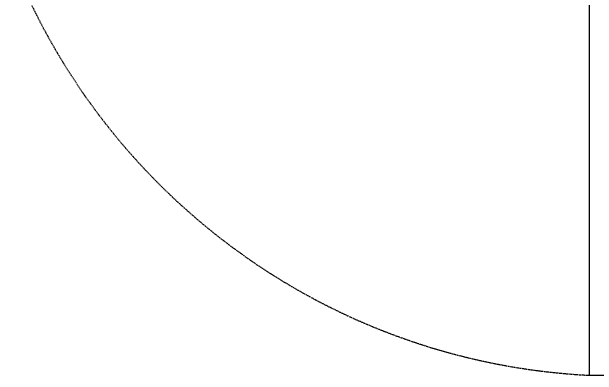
# Model space of a CAD drawing. Header units: inches. Extents: x 1721084 to 1854744, y 225101 to 488646.
# Drawn here: x 1786584 to 1787308, y 240216 to 240665 of the extents above; entities that cross this region are included whole.
import ezdxf

# ---------------------------------------------------------------- set-up
doc = ezdxf.new("R2010")
doc.units = ezdxf.units.IN
doc.header["$MEASUREMENT"] = 0
doc.linetypes.add('X-PL-T5$0$X-WC-ME_3_5$0$DASHEDX2', pattern=[1.5, 1, -0.5])
for name, color, linetype in [('X-PL-T5$0$A-XREF', 250, 'Continuous'), ('X-PL-T5$0$X-PL-T5$0$A-FLOR-WALL', 250, 'Continuous'), ('X-PL-T5$0$X-WC-ME_3_5$0$A-FLOR-DOOR', 32, 'Continuous')]:
    doc.layers.add(name, color=color, linetype=linetype)

# ---------------------------------------------------------------- blocks, each defined once
blk = doc.blocks.new('*U555')
blk.add_lwpolyline([(-810, 0), (-770, 0), (-770, 810.0000033719261), (-810, 810.0000033719261)], close=True)
at = {"color": 0}
for points in [[(-810, -100.0000005913898), (-860, -100.0000005913898), (-860, 0), (-810, 0)], [(0, -100.0000005913898), (50, -100.0000005913898), (50, 0), (0, 0)]]:
    blk.add_lwpolyline(points, close=True, dxfattribs=at)
at = {"color": 8, "linetype": 'X-PL-T5$0$X-WC-ME_3_5$0$DASHEDX2'}
blk.add_arc((-811.793547901827, -0.7172682957170764), 811.7938132494513, 0.0463257464177674, 87.04893910823775, dxfattribs=at)
blk = doc.blocks.new('X-PL-T5$0$X-WC-ME_3_5')
at = {"layer": 'X-PL-T5$0$X-WC-ME_3_5$0$A-FLOR-DOOR', "rotation": 180}
blk.add_blockref('*U555', (15740.00000000016, 2399.999999408621), dxfattribs=at)
blk = doc.blocks.new('X-PL-T5$0$X-PL-T5')
at = {"layer": 'X-PL-T5$0$X-PL-T5$0$A-FLOR-WALL'}
blk.add_blockref('X-PL-T5$0$X-WC-ME_3_5', (0, 0), dxfattribs=at)
blk = doc.blocks.new('X-PL-T5')
at = {"layer": 'X-PL-T5$0$A-XREF'}
blk.add_blockref('X-PL-T5$0$X-PL-T5', (0, 0), dxfattribs=at)

msp = doc.modelspace()

# ---------------------------------------------------------------- block references
msp.add_blockref('X-PL-T5', (1770787.55239912, 238626.407672127))

doc.saveas('drawing.dxf')
